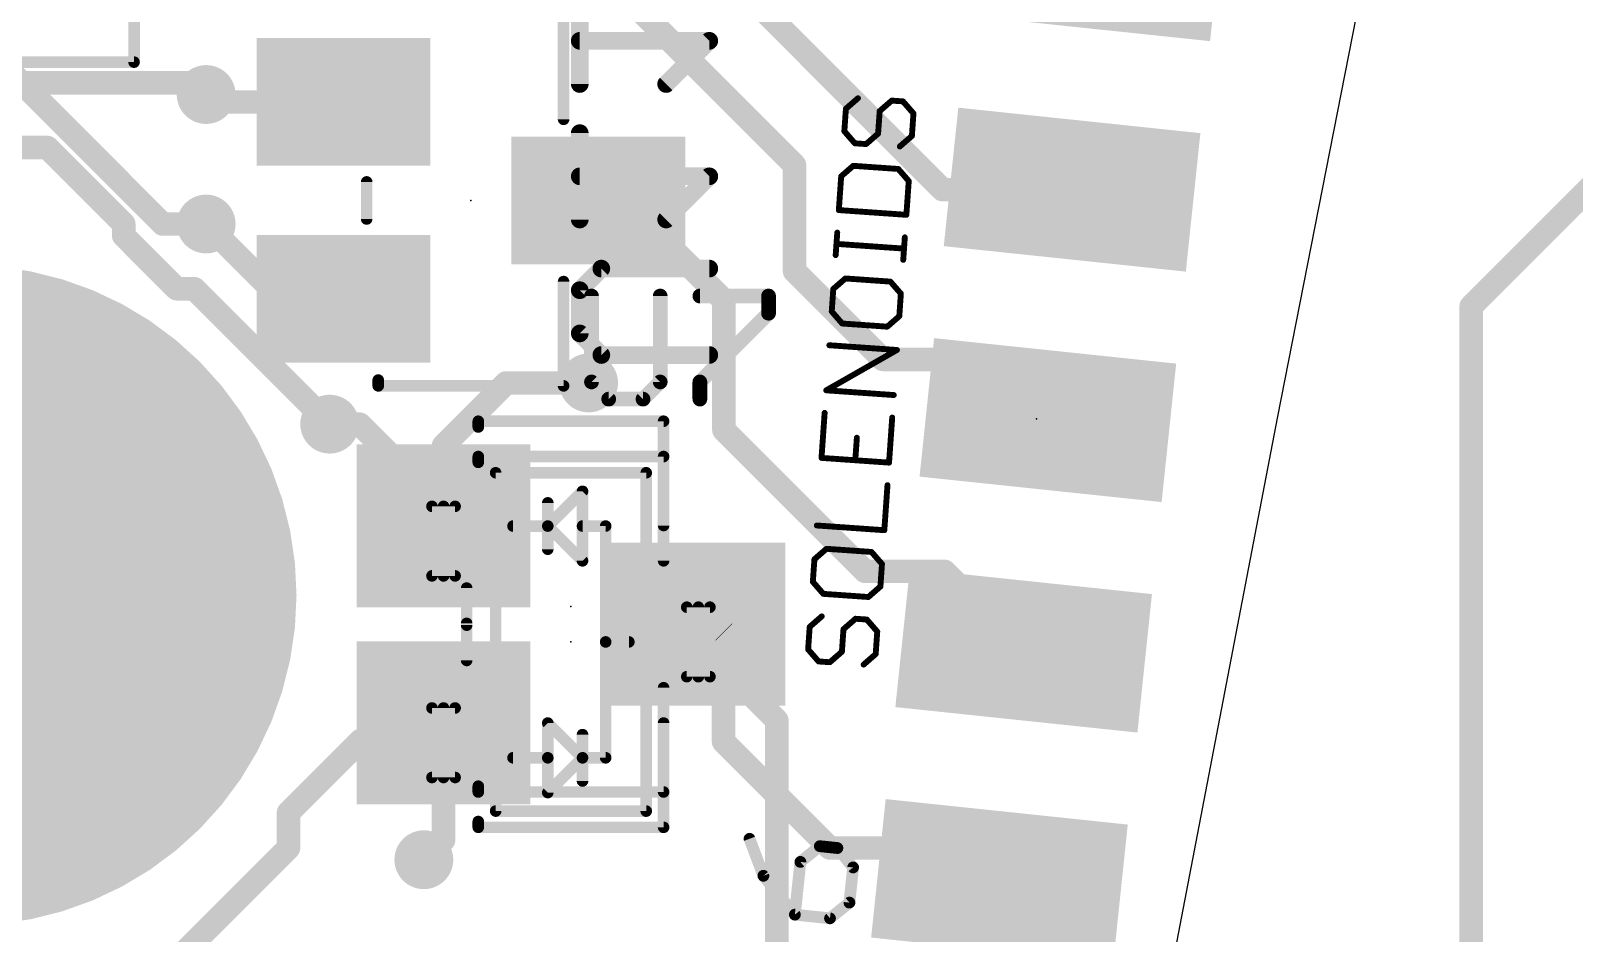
# Model space of a CAD drawing. Extents: x -0.2 to 82.8, y -0.2 to 76.
# Drawn here: x 57.52 to 70.84, y 29.08 to 36.87 of the extents above; entities that cross this region are included whole.
import ezdxf

# ---------------------------------------------------------------- set-up
doc = ezdxf.new("R2010")
doc.units = 0
for name, color, linetype in [('1', 22, 'CONTINUOUS'), ('16', 175, 'CONTINUOUS'), ('18', 82, 'CONTINUOUS'), ('20', 7, 'CONTINUOUS'), ('21', 253, 'CONTINUOUS'), ('22', 253, 'CONTINUOUS'), ('23', 7, 'CONTINUOUS'), ('24', 7, 'CONTINUOUS'), ('25', 253, 'CONTINUOUS'), ('26', 253, 'CONTINUOUS'), ('29', 253, 'CONTINUOUS'), ('30', 253, 'CONTINUOUS'), ('31', 253, 'CONTINUOUS'), ('32', 253, 'CONTINUOUS'), ('52', 253, 'CONTINUOUS')]:
    doc.layers.add(name, color=color, linetype=linetype)

# ---------------------------------------------------------------- blocks, each defined once
blk = doc.blocks.new('RECT')
blk.add_solid([(-0.5, -0.5), (0.5, -0.5), (-0.5, 0.5), (0.5, 0.5)])
blk = doc.blocks.new('ROUNDV')
at = {"const_width": 0.5}
blk.add_lwpolyline([(0, -0.25, 1), (0, 0.25, 1), (0, -0.25)], format="xyb", dxfattribs=at)

msp = doc.modelspace()

# ---------------------------------------------------------------- linework, layer by layer
at = {"layer": '1', "const_width": 0.2032}
for points in [[(61.7044, 39.1844), (65.3878, 35.501)], [(61.6204, 38.2016), (64.1096, 35.7124)], [(56.5072, 37.3516), (58.6544, 35.2044)], [(59.094, 36.2576), (59.0296, 36.322)], [(60.2156, 36.2576), (59.094, 36.2576)], [(64.1096, 35.7124), (64.1096, 34.798)], [(65.3878, 35.501), (66.5059, 35.501)], [(62.4156, 35.4076), (62.6364, 35.4076)], [(62.6364, 35.4076), (63.5, 34.544)], [(58.6544, 35.2044), (59.0296, 35.2044)], [(59.0296, 35.2044), (59.6764, 34.5576)], [(64.1096, 34.798), (64.8716, 34.036)], [(59.6764, 34.5576), (60.2156, 34.5576)], [(63.5, 34.544), (63.5, 33.4264)], [(64.8716, 34.036), (65.7728, 34.036)], [(65.7728, 34.036), (66.2969, 33.512)], [(60.3544, 33.4772), (60.0964, 33.4772)], [(61.0792, 32.7524), (60.3544, 33.4772)], [(63.5, 33.4264), (64.7192, 32.2072)], [(64.7192, 32.2072), (65.4035, 32.2072)], [(65.4035, 32.2072), (66.0878, 31.5229)], [(63.4969, 31.6847), (63.2792, 31.9024)], [(63.5, 31.6816), (63.4969, 31.6847)], [(63.4969, 31.6847), (63.4969, 30.7371)], [(61.0792, 29.888), (61.0792, 31.0524)], [(63.4969, 30.7371), (64.4144, 29.8196)], [(60.9092, 29.718), (61.0792, 29.888)], [(64.4144, 29.8196), (65.593, 29.8196)], [(65.593, 29.8196), (65.8788, 29.5339)]]:
    msp.add_lwpolyline(points, dxfattribs=at)
at = {"layer": '1', "const_width": 0.1016}
for points in [[(59.0655, 36.3579, 1), (58.9937, 36.2861)], [(59.094, 36.3084, 1), (59.094, 36.2068)], [(59.0581, 36.2217, 1), (59.1299, 36.2935)], [(60.2156, 36.2068, 1), (60.2156, 36.3084)], [(64.1604, 35.7124, 1), (64.0588, 35.7124)], [(64.0737, 35.6765, 1), (64.1455, 35.7483)], [(65.3878, 35.5518, 1), (65.3878, 35.4502)], [(65.3519, 35.4651, 1), (65.4237, 35.5369)], [(66.5059, 35.4502, 1), (66.5059, 35.5518)], [(62.4156, 35.4584, 1), (62.4156, 35.3568)], [(62.6723, 35.4435, 1), (62.6005, 35.3717)], [(62.6364, 35.3568, 1), (62.6364, 35.4584)], [(58.6544, 35.2552, 1), (58.6544, 35.1536)], [(58.6185, 35.1685, 1), (58.6903, 35.2403)], [(59.0655, 35.2403, 1), (58.9937, 35.1685)], [(59.0296, 35.1536, 1), (59.0296, 35.2552)], [(64.1455, 34.8339, 1), (64.0737, 34.7621)], [(64.0588, 34.798, 1), (64.1604, 34.798)], [(59.6764, 34.6084, 1), (59.6764, 34.5068)], [(59.6405, 34.5217, 1), (59.7123, 34.5935)], [(60.2156, 34.5068, 1), (60.2156, 34.6084)], [(63.5508, 34.544, 1), (63.4492, 34.544)], [(63.4641, 34.5081, 1), (63.5359, 34.5799)], [(64.8716, 34.0868, 1), (64.8716, 33.9852)], [(64.8357, 34.0001, 1), (64.9075, 34.0719)], [(65.8088, 34.0719, 1), (65.7369, 34.0001)], [(65.7728, 33.9852, 1), (65.7728, 34.0868)], [(60.0964, 33.528, 1), (60.0964, 33.4264)], [(60.3903, 33.5131, 1), (60.3185, 33.4413)], [(60.3544, 33.4264, 1), (60.3544, 33.528)], [(66.261, 33.476, 1), (66.3328, 33.5479)], [(63.5359, 33.4623, 1), (63.4641, 33.3905)], [(63.4492, 33.4264, 1), (63.5508, 33.4264)], [(61.0433, 32.7165, 1), (61.1151, 32.7883)], [(64.7192, 32.258, 1), (64.7192, 32.1564)], [(64.6833, 32.1713, 1), (64.7551, 32.2431)], [(65.4395, 32.2431, 1), (65.3676, 32.1713)], [(65.4035, 32.1564, 1), (65.4035, 32.258)], [(63.3151, 31.9383, 1), (63.2433, 31.8665)], [(63.5328, 31.7206, 1), (63.461, 31.6488)], [(63.5477, 31.6847, 1), (63.4461, 31.6847)], [(63.461, 31.6488, 1), (63.5328, 31.7206)], [(63.4641, 31.6457, 1), (63.5359, 31.7175)], [(66.0519, 31.487, 1), (66.1237, 31.5588)], [(61.13, 31.0524, 1), (61.0284, 31.0524)], [(63.5328, 30.773, 1), (63.461, 30.7012)], [(63.4461, 30.7371, 1), (63.5477, 30.7371)], [(61.1151, 29.8521, 1), (61.0433, 29.9239)], [(61.0284, 29.888, 1), (61.13, 29.888)], [(64.4144, 29.8704, 1), (64.4144, 29.7688)], [(64.3785, 29.7837, 1), (64.4503, 29.8555)], [(65.629, 29.8555, 1), (65.5571, 29.7837)], [(65.593, 29.7688, 1), (65.593, 29.8704)], [(60.8733, 29.7539, 1), (60.9451, 29.6821)], [(65.8428, 29.498, 1), (65.9147, 29.5698)]]:
    msp.add_lwpolyline(points, format="xyb", dxfattribs=at)
at = {"layer": '16'}
for p, q in [((70.0532, 42.5704), (68.2752, 33.528)), ((68.2752, 33.528), (66.548, 24.5364))]:
    msp.add_line(p, q, dxfattribs=at)
at = {"layer": '16', "const_width": 0.2032}
for points in [[(69.9516, 34.4932), (72.3392, 36.8808)], [(49.9364, 36.4236), (58.928, 36.4236)], [(58.928, 36.4236), (59.0296, 36.322)], [(49.6824, 35.8648), (57.658, 35.8648)], [(58.3184, 35.2044), (57.658, 35.8648)], [(58.3184, 35.1028), (58.3184, 35.2044)], [(58.3184, 35.1028), (58.7756, 34.6456)], [(58.7756, 34.6456), (58.928, 34.6456)], [(58.928, 34.6456), (60.0964, 33.4772)], [(69.9516, 25.1968), (69.9516, 34.4932)], [(61.0792, 33.2916), (61.6204, 33.8328)], [(61.6204, 33.8328), (62.3316, 33.8328)], [(61.0792, 32.4476), (61.0792, 33.2916)], [(63.9572, 30.9196), (63.2792, 31.5976)], [(63.9572, 28.194), (63.9572, 30.9196)], [(60.364, 30.7476), (59.7408, 30.1244)], [(61.0792, 30.7476), (60.364, 30.7476)], [(59.7408, 30.1244), (59.7408, 29.8196)], [(59.7408, 29.8196), (58.4708, 28.5496)]]:
    msp.add_lwpolyline(points, dxfattribs=at)
at = {"layer": '16', "const_width": 0.1016}
for points in [[(58.9639, 36.4595, 1), (58.8921, 36.3877)], [(58.928, 36.3728, 1), (58.928, 36.4744)], [(58.9937, 36.2861, 1), (59.0655, 36.3579)], [(57.6939, 35.9007, 1), (57.6221, 35.8289)], [(57.658, 35.814, 1), (57.658, 35.9156)], [(58.3692, 35.2044, 1), (58.2676, 35.2044)], [(58.3543, 35.1387, 1), (58.2825, 35.0669)], [(58.2825, 35.1685, 1), (58.3543, 35.2403)], [(58.2676, 35.1028, 1), (58.3692, 35.1028)], [(58.7756, 34.6964, 1), (58.7756, 34.5948)], [(58.7397, 34.6097, 1), (58.8115, 34.6815)], [(58.9639, 34.6815, 1), (58.8921, 34.6097)], [(58.928, 34.5948, 1), (58.928, 34.6964)], [(70.0024, 34.4932, 1), (69.9008, 34.4932)], [(69.9157, 34.5291, 1), (69.9875, 34.4573)], [(61.6204, 33.8836, 1), (61.6204, 33.782)], [(61.6563, 33.7969, 1), (61.5845, 33.8687)], [(62.3316, 33.782, 1), (62.3316, 33.8836)], [(60.0605, 33.4413, 1), (60.1323, 33.5131)], [(61.13, 33.2916, 1), (61.0284, 33.2916)], [(61.0433, 33.3275, 1), (61.1151, 33.2557)], [(61.0284, 32.4476, 1), (61.13, 32.4476)], [(63.3151, 31.6335, 1), (63.2433, 31.5617)], [(64.008, 30.9196, 1), (63.9064, 30.9196)], [(63.9213, 30.8837, 1), (63.9931, 30.9555)], [(60.364, 30.7984, 1), (60.364, 30.6968)], [(60.3999, 30.7117, 1), (60.3281, 30.7835)], [(61.0792, 30.6968, 1), (61.0792, 30.7984)], [(59.7916, 30.1244, 1), (59.69, 30.1244)], [(59.7049, 30.1603, 1), (59.7767, 30.0885)], [(59.69, 29.8196, 1), (59.7916, 29.8196)], [(59.7767, 29.7837, 1), (59.7049, 29.8555)]]:
    msp.add_lwpolyline(points, format="xyb", dxfattribs=at)
at = {"layer": '20', "const_width": 2.85}
msp.add_lwpolyline([(56.96, 30.575, 1), (56.96, 33.425, 1), (56.96, 30.575)], format="xyb", dxfattribs=at)
at = {"layer": '21'}
for points, const_width in [([(58.4072, 37.5016), (58.4072, 36.6016)], 0.1), ([(62.1156, 37.0076), (62.1156, 36.1076)], 0.1), ([(58.4072, 36.6016), (56.8072, 36.6016)], 0.1), ([(64.6573, 36.2898), (64.5533, 36.1994)], 0.0508), ([(64.8449, 36.179), (64.9489, 36.2694)], 0.0508), ([(64.9489, 36.2694), (65.0461, 36.2627)], 0.0508), ([(65.0461, 36.2627), (65.1365, 36.1586)], 0.0508), ([(64.5533, 36.1994), (64.5397, 36.005)], 0.0508), ([(64.8313, 35.9846), (64.8449, 36.179)], 0.0508), ([(65.1365, 36.1586), (65.123, 35.9642)], 0.0508), ([(64.5397, 36.005), (64.6301, 35.901)], 0.0508), ([(64.7273, 35.8942), (64.8313, 35.9846)], 0.0508), ([(65.123, 35.9642), (65.0189, 35.8738)], 0.0508), ([(64.6301, 35.901), (64.7273, 35.8942)], 0.0508), ([(64.6165, 35.7066), (64.5125, 35.6162)], 0.0508), ([(65.0054, 35.6794), (64.6165, 35.7066)], 0.0508), ([(60.4156, 35.2476), (60.4156, 35.5676)], 0.1), ([(64.5125, 35.6162), (64.4921, 35.3245)], 0.0508), ([(65.0958, 35.5754), (65.0054, 35.6794)], 0.0508), ([(65.0754, 35.2837), (65.0958, 35.5754)], 0.0508), ([(64.4921, 35.3245), (65.0754, 35.2837)], 0.0508), ([(64.4649, 34.9357), (64.4785, 35.1301)], 0.0508), ([(65.055, 34.9921), (64.4717, 35.0329)], 0.0508), ([(65.0482, 34.8949), (65.0618, 35.0893)], 0.0508), ([(62.1156, 34.7076), (62.1156, 33.8076)], 0.1), ([(64.4445, 34.644), (64.4309, 34.4496)], 0.0508), ([(64.5485, 34.7345), (64.4445, 34.644)], 0.0508), ([(64.9374, 34.7073), (64.5485, 34.7345)], 0.0508), ([(65.0278, 34.6033), (64.9374, 34.7073)], 0.0508), ([(65.0142, 34.4088), (65.0278, 34.6033)], 0.0508), ([(64.4309, 34.4496), (64.5213, 34.3456)], 0.0508), ([(64.9102, 34.3184), (65.0142, 34.4088)], 0.0508), ([(64.5213, 34.3456), (64.9102, 34.3184)], 0.0508), ([(64.3833, 33.7691), (64.9938, 34.1172)], 0.0508), ([(64.9938, 34.1172), (64.4105, 34.158)], 0.0508), ([(60.5156, 33.8076), (60.5156, 33.8576)], 0.1), ([(62.1156, 33.8076), (60.5156, 33.8076)], 0.1), ([(64.9666, 33.7283), (64.3833, 33.7691)], 0.0508), ([(64.3697, 33.5747), (64.3426, 33.1859)], 0.0508), ([(61.3792, 33.4524), (61.3792, 33.5024)], 0.1), ([(61.3792, 33.5024), (62.9792, 33.5024)], 0.1), ([(62.9792, 33.5024), (62.9792, 32.6024)], 0.1), ([(64.9258, 33.1451), (64.953, 33.5339)], 0.0508), ([(64.6342, 33.1655), (64.6478, 33.3599)], 0.0508), ([(64.3426, 33.1859), (64.9258, 33.1451)], 0.0508), ([(64.885, 32.5618), (64.9122, 32.9506)], 0.0508), ([(64.3018, 32.6026), (64.885, 32.5618)], 0.0508), ([(64.3854, 32.4014), (64.2814, 32.3109)], 0.0508), ([(64.7742, 32.3742), (64.3854, 32.4014)], 0.0508), ([(64.8647, 32.2702), (64.7742, 32.3742)], 0.0508), ([(64.2814, 32.3109), (64.2678, 32.1165)], 0.0508), ([(64.8511, 32.0757), (64.8647, 32.2702)], 0.0508), ([(61.2792, 31.7424), (61.2792, 32.0624)], 0.1), ([(64.2678, 32.1165), (64.3582, 32.0125)], 0.0508), ([(64.3582, 32.0125), (64.7471, 31.9853)], 0.0508), ([(64.7471, 31.9853), (64.8511, 32.0757)], 0.0508), ([(64.2406, 31.7277), (64.227, 31.5333)], 0.0508), ([(64.3446, 31.8181), (64.2406, 31.7277)], 0.0508), ([(64.5186, 31.5129), (64.5322, 31.7073)], 0.0508), ([(64.5322, 31.7073), (64.6362, 31.7977)], 0.0508), ([(64.6362, 31.7977), (64.7335, 31.7909)], 0.0508), ([(64.7335, 31.7909), (64.8239, 31.6869)], 0.0508), ([(64.8239, 31.6869), (64.8103, 31.4925)], 0.0508), ([(64.227, 31.5333), (64.3174, 31.4292)], 0.0508), ([(64.3174, 31.4292), (64.4146, 31.4224)], 0.0508), ([(64.4146, 31.4224), (64.5186, 31.5129)], 0.0508), ([(64.8103, 31.4925), (64.7063, 31.4021)], 0.0508), ([(62.9792, 31.2024), (62.9792, 30.3024)], 0.1), ([(61.3792, 30.3024), (61.3792, 30.3524)], 0.1), ([(62.9792, 30.3024), (61.3792, 30.3024)], 0.1)]:
    msp.add_lwpolyline(points, dxfattribs=dict(at, const_width=const_width))
for points, const_width in [([(58.4072, 36.5766, 1), (58.4072, 36.6266)], 0.05), ([(58.3822, 36.6016, 1), (58.4322, 36.6016)], 0.05), ([(64.6656, 36.2803, 1), (64.649, 36.2994)], 0.0254), ([(64.9498, 36.2821, 1), (64.948, 36.2568)], 0.0254), ([(64.9573, 36.2599, 1), (64.9406, 36.279)], 0.0254), ([(65.0557, 36.271, 1), (65.0366, 36.2543)], 0.0254), ([(65.0453, 36.25, 1), (65.047, 36.2753)], 0.0254), ([(62.0906, 36.1076, 1), (62.1406, 36.1076)], 0.05), ([(64.5449, 36.209, 1), (64.5616, 36.1898)], 0.0254), ([(64.5659, 36.1985, 1), (64.5406, 36.2003)], 0.0254), ([(64.8576, 36.1781, 1), (64.8322, 36.1799)], 0.0254), ([(64.8366, 36.1886, 1), (64.8532, 36.1694)], 0.0254), ([(65.1492, 36.1578, 1), (65.1239, 36.1595)], 0.0254), ([(65.127, 36.1503, 1), (65.1461, 36.167)], 0.0254), ([(64.5493, 36.0133, 1), (64.5301, 35.9967)], 0.0254), ([(64.527, 36.0059, 1), (64.5524, 36.0041)], 0.0254), ([(64.8187, 35.9855, 1), (64.844, 35.9837)], 0.0254), ([(64.8397, 35.975, 1), (64.823, 35.9942)], 0.0254), ([(65.1103, 35.9651, 1), (65.1356, 35.9633)], 0.0254), ([(65.1313, 35.9546, 1), (65.1146, 35.9738)], 0.0254), ([(64.631, 35.9137, 1), (64.6292, 35.8883)], 0.0254), ([(64.6205, 35.8927, 1), (64.6397, 35.9093)], 0.0254), ([(64.719, 35.9038, 1), (64.7356, 35.8846)], 0.0254), ([(64.7264, 35.8815, 1), (64.7282, 35.9069)], 0.0254), ([(65.0106, 35.8834, 1), (65.0273, 35.8642)], 0.0254), ([(64.6174, 35.7192, 1), (64.6156, 35.6939)], 0.0254), ([(64.6248, 35.697, 1), (64.6082, 35.7162)], 0.0254), ([(60.4406, 35.5676, 1), (60.3906, 35.5676)], 0.05), ([(64.5252, 35.6153, 1), (64.4998, 35.617)], 0.0254), ([(64.5042, 35.6257, 1), (64.5208, 35.6066)], 0.0254), ([(65.0149, 35.6877, 1), (64.9958, 35.671)], 0.0254), ([(65.0045, 35.6667, 1), (65.0062, 35.692)], 0.0254), ([(65.1084, 35.5745, 1), (65.0831, 35.5763)], 0.0254), ([(65.0862, 35.567, 1), (65.1054, 35.5837)], 0.0254), ([(64.493, 35.3372, 1), (64.4912, 35.3118)], 0.0254), ([(64.4794, 35.3254, 1), (64.5048, 35.3236)], 0.0254), ([(60.3906, 35.2476, 1), (60.4406, 35.2476)], 0.05), ([(65.0627, 35.2846, 1), (65.088, 35.2828)], 0.0254), ([(65.0745, 35.2711, 1), (65.0763, 35.2964)], 0.0254), ([(64.4726, 35.0456, 1), (64.4708, 35.0202)], 0.0254), ([(64.4912, 35.1292, 1), (64.4658, 35.131)], 0.0254), ([(65.0744, 35.0884, 1), (65.0491, 35.0902)], 0.0254), ([(64.4522, 34.9366, 1), (64.4776, 34.9348)], 0.0254), ([(65.0541, 34.9794, 1), (65.0559, 35.0048)], 0.0254), ([(65.0355, 34.8958, 1), (65.0609, 34.894)], 0.0254), ([(62.1406, 34.7076, 1), (62.0906, 34.7076)], 0.05), ([(64.4572, 34.6431, 1), (64.4318, 34.6449)], 0.0254), ([(64.4362, 34.6536, 1), (64.4529, 34.6344)], 0.0254), ([(64.5494, 34.7471, 1), (64.5476, 34.7218)], 0.0254), ([(64.5569, 34.7249, 1), (64.5402, 34.744)], 0.0254), ([(64.947, 34.7156, 1), (64.9278, 34.6989)], 0.0254), ([(64.9365, 34.6946, 1), (64.9383, 34.7199)], 0.0254), ([(65.0405, 34.6024, 1), (65.0151, 34.6041)], 0.0254), ([(65.0182, 34.5949, 1), (65.0374, 34.6116)], 0.0254), ([(64.4405, 34.4579, 1), (64.4213, 34.4413)], 0.0254), ([(64.4183, 34.4505, 1), (64.4436, 34.4487)], 0.0254), ([(65.0015, 34.4097, 1), (65.0269, 34.4079)], 0.0254), ([(65.0225, 34.3992, 1), (65.0059, 34.4184)], 0.0254), ([(64.5222, 34.3583, 1), (64.5205, 34.3329)], 0.0254), ([(64.5118, 34.3373, 1), (64.5309, 34.3539)], 0.0254), ([(64.9019, 34.328, 1), (64.9185, 34.3088)], 0.0254), ([(64.9093, 34.3057, 1), (64.9111, 34.3311)], 0.0254), ([(64.4114, 34.1706, 1), (64.4096, 34.1453)], 0.0254), ([(65.0001, 34.1062, 1), (64.9875, 34.1282)], 0.0254), ([(64.9929, 34.1045, 1), (64.9947, 34.1299)], 0.0254), ([(60.5406, 33.8576, 1), (60.4906, 33.8576)], 0.05), ([(60.5156, 33.8326, 1), (60.5156, 33.7826)], 0.05), ([(62.1156, 33.7826, 1), (62.1156, 33.8326)], 0.05), ([(60.4906, 33.8076, 1), (60.5406, 33.8076)], 0.05), ([(62.0906, 33.8076, 1), (62.1406, 33.8076)], 0.05), ([(64.3842, 33.7818, 1), (64.3825, 33.7565)], 0.0254), ([(64.3771, 33.7802, 1), (64.3896, 33.7581)], 0.0254), ([(64.9657, 33.7157, 1), (64.9675, 33.741)], 0.0254), ([(64.3824, 33.5738, 1), (64.3571, 33.5756)], 0.0254), ([(61.4042, 33.5024, 1), (61.3542, 33.5024)], 0.05), ([(61.3792, 33.5274, 1), (61.3792, 33.4774)], 0.05), ([(61.3542, 33.4524, 1), (61.4042, 33.4524)], 0.05), ([(63.0042, 33.5024, 1), (62.9542, 33.5024)], 0.05), ([(62.9792, 33.4774, 1), (62.9792, 33.5274)], 0.05), ([(64.9657, 33.533, 1), (64.9404, 33.5348)], 0.0254), ([(64.6605, 33.359, 1), (64.6351, 33.3608)], 0.0254), ([(64.3434, 33.1985, 1), (64.3417, 33.1732)], 0.0254), ([(64.3299, 33.1867, 1), (64.3552, 33.185)], 0.0254), ([(64.6215, 33.1663, 1), (64.6469, 33.1646)], 0.0254), ([(64.9132, 33.146, 1), (64.9385, 33.1442)], 0.0254), ([(64.9249, 33.1324, 1), (64.9267, 33.1577)], 0.0254), ([(64.9249, 32.9498, 1), (64.8996, 32.9515)], 0.0254), ([(62.9542, 32.6024, 1), (63.0042, 32.6024)], 0.05), ([(64.3027, 32.6153, 1), (64.3009, 32.5899)], 0.0254), ([(64.8724, 32.5627, 1), (64.8977, 32.5609)], 0.0254), ([(64.8842, 32.5491, 1), (64.8859, 32.5745)], 0.0254), ([(64.3863, 32.414, 1), (64.3845, 32.3887)], 0.0254), ([(64.3937, 32.3918, 1), (64.3771, 32.4109)], 0.0254), ([(64.7838, 32.3825, 1), (64.7647, 32.3658)], 0.0254), ([(64.7734, 32.3615, 1), (64.7751, 32.3868)], 0.0254), ([(64.2941, 32.3101, 1), (64.2687, 32.3118)], 0.0254), ([(64.273, 32.3205, 1), (64.2897, 32.3014)], 0.0254), ([(64.8773, 32.2693, 1), (64.852, 32.271)], 0.0254), ([(64.8551, 32.2618, 1), (64.8742, 32.2785)], 0.0254), ([(61.3042, 32.0624, 1), (61.2542, 32.0624)], 0.05), ([(64.2774, 32.1249, 1), (64.2582, 32.1082)], 0.0254), ([(64.2551, 32.1174, 1), (64.2805, 32.1156)], 0.0254), ([(64.3591, 32.0252, 1), (64.3573, 31.9998)], 0.0254), ([(64.3486, 32.0042, 1), (64.3678, 32.0208)], 0.0254), ([(64.7387, 31.9949, 1), (64.7554, 31.9757)], 0.0254), ([(64.7462, 31.9727, 1), (64.7479, 31.998)], 0.0254), ([(64.8384, 32.0766, 1), (64.8637, 32.0749)], 0.0254), ([(64.8594, 32.0662, 1), (64.8427, 32.0853)], 0.0254), ([(61.2542, 31.7424, 1), (61.3042, 31.7424)], 0.05), ([(64.2533, 31.7268, 1), (64.2279, 31.7286)], 0.0254), ([(64.2323, 31.7373, 1), (64.2489, 31.7181)], 0.0254), ([(64.3529, 31.8085, 1), (64.3363, 31.8277)], 0.0254), ([(64.5239, 31.7169, 1), (64.5406, 31.6977)], 0.0254), ([(64.5449, 31.7064, 1), (64.5196, 31.7082)], 0.0254), ([(64.6371, 31.8104, 1), (64.6354, 31.785)], 0.0254), ([(64.6446, 31.7881, 1), (64.6279, 31.8073)], 0.0254), ([(64.743, 31.7992, 1), (64.7239, 31.7826)], 0.0254), ([(64.7326, 31.7782, 1), (64.7343, 31.8036)], 0.0254), ([(64.8365, 31.686, 1), (64.8112, 31.6878)], 0.0254), ([(64.8143, 31.6786, 1), (64.8335, 31.6952)], 0.0254), ([(64.2366, 31.5416, 1), (64.2174, 31.5249)], 0.0254), ([(64.2143, 31.5341, 1), (64.2397, 31.5324)], 0.0254), ([(64.3183, 31.4419, 1), (64.3165, 31.4166)], 0.0254), ([(64.3078, 31.4209, 1), (64.327, 31.4376)], 0.0254), ([(64.4137, 31.4098, 1), (64.4155, 31.4351)], 0.0254), ([(64.506, 31.5137, 1), (64.5313, 31.512)], 0.0254), ([(64.527, 31.5033, 1), (64.5103, 31.5224)], 0.0254), ([(64.7976, 31.4934, 1), (64.8229, 31.4916)], 0.0254), ([(64.8186, 31.4829, 1), (64.8019, 31.5021)], 0.0254), ([(64.4063, 31.432, 1), (64.423, 31.4129)], 0.0254), ([(64.6979, 31.4116, 1), (64.7146, 31.3925)], 0.0254), ([(63.0042, 31.2024, 1), (62.9542, 31.2024)], 0.05), ([(61.4042, 30.3524, 1), (61.3542, 30.3524)], 0.05), ([(61.3792, 30.3274, 1), (61.3792, 30.2774)], 0.05), ([(61.3542, 30.3024, 1), (61.4042, 30.3024)], 0.05), ([(62.9542, 30.3024, 1), (63.0042, 30.3024)], 0.05), ([(62.9792, 30.2774, 1), (62.9792, 30.3274)], 0.05)]:
    msp.add_lwpolyline(points, format="xyb", dxfattribs=dict(at, const_width=const_width))
at = {"layer": '22', "const_width": 0.1}
for points in [[(62.9792, 33.1976), (61.3792, 33.1976)], [(61.3792, 33.1976), (61.3792, 33.1476)], [(62.9792, 32.2976), (62.9792, 33.1976)], [(61.2792, 31.7576), (61.2792, 31.4376)], [(62.9792, 29.9976), (62.9792, 30.8976)], [(61.3792, 30.0476), (61.3792, 29.9976)], [(61.3792, 29.9976), (62.9792, 29.9976)]]:
    msp.add_lwpolyline(points, dxfattribs=at)
at = {"layer": '22', "const_width": 0.05}
for points in [[(61.3792, 33.2226, 1), (61.3792, 33.1726)], [(61.4042, 33.1976, 1), (61.3542, 33.1976)], [(63.0042, 33.1976, 1), (62.9542, 33.1976)], [(62.9792, 33.1726, 1), (62.9792, 33.2226)], [(61.3542, 33.1476, 1), (61.4042, 33.1476)], [(62.9542, 32.2976, 1), (63.0042, 32.2976)], [(61.3042, 31.7576, 1), (61.2542, 31.7576)], [(61.2542, 31.4376, 1), (61.3042, 31.4376)], [(63.0042, 30.8976, 1), (62.9542, 30.8976)], [(61.4042, 30.0476, 1), (61.3542, 30.0476)], [(61.3792, 30.0226, 1), (61.3792, 29.9726)], [(61.3542, 29.9976, 1), (61.4042, 29.9976)], [(62.9542, 29.9976, 1), (63.0042, 29.9976)], [(62.9792, 29.9726, 1), (62.9792, 30.0226)]]:
    msp.add_lwpolyline(points, format="xyb", dxfattribs=at)
at = {"layer": '23'}
for p in [(61.3156, 35.4076), (66.1974, 33.5224), (62.1792, 31.9024)]:
    msp.add_point(p, dxfattribs=at)
at = {"layer": '24'}
msp.add_point((62.1792, 31.5976), dxfattribs=at)
at = {"layer": '25'}
for points, const_width in [([(62.3567, 34.5829), (62.3567, 33.8414)], 0.127), ([(62.9499, 33.8414), (62.9499, 34.5829)], 0.127), ([(63.2922, 34.5829), (63.8854, 34.5829)], 0.127), ([(63.8854, 34.5829), (63.8854, 34.4346)], 0.127), ([(63.8854, 34.4346), (63.2922, 33.8414)], 0.127), ([(62.3567, 33.8414), (62.505, 33.6931)], 0.127), ([(62.8016, 33.6931), (62.9499, 33.8414)], 0.127), ([(63.2922, 33.8414), (63.2922, 33.6931)], 0.127), ([(62.505, 33.6931), (62.8016, 33.6931)], 0.127), ([(63.7212, 29.8986), (63.841, 29.5793)], 0.1016), ([(64.3279, 29.8348), (64.1603, 29.6991)], 0.1016), ([(64.4796, 29.8189), (64.3279, 29.8348)], 0.1016), ([(64.6154, 29.6512), (64.4796, 29.8189)], 0.1016), ([(64.1603, 29.6991), (64.1125, 29.244)], 0.1016), ([(63.841, 29.5793), (64.1125, 29.244)], 0.1016), ([(64.5835, 29.3479), (64.6154, 29.6512)], 0.1016), ([(64.4159, 29.2121), (64.5835, 29.3479)], 0.1016), ([(64.1125, 29.244), (64.4159, 29.2121)], 0.1016)]:
    msp.add_lwpolyline(points, dxfattribs=dict(at, const_width=const_width))
for points, const_width in [([(62.3885, 34.5829, 1), (62.325, 34.5829)], 0.0635), ([(62.9816, 34.5829, 1), (62.9181, 34.5829)], 0.0635), ([(63.2922, 34.6146, 1), (63.2922, 34.5511)], 0.0635), ([(63.9171, 34.5829, 1), (63.8536, 34.5829)], 0.0635), ([(63.8854, 34.5511, 1), (63.8854, 34.6146)], 0.0635), ([(63.8536, 34.4346, 1), (63.9171, 34.4346)], 0.0635), ([(63.9078, 34.4121, 1), (63.8629, 34.457)], 0.0635), ([(62.3792, 33.8638, 1), (62.3342, 33.8189)], 0.0635), ([(62.325, 33.8414, 1), (62.3885, 33.8414)], 0.0635), ([(62.9181, 33.8414, 1), (62.9816, 33.8414)], 0.0635), ([(62.9723, 33.8189, 1), (62.9274, 33.8638)], 0.0635), ([(63.324, 33.8414, 1), (63.2605, 33.8414)], 0.0635), ([(63.2698, 33.8638, 1), (63.3147, 33.8189)], 0.0635), ([(62.505, 33.7249, 1), (62.505, 33.6613)], 0.0635), ([(62.4825, 33.6706, 1), (62.5274, 33.7156)], 0.0635), ([(62.7791, 33.7156, 1), (62.824, 33.6706)], 0.0635), ([(62.8016, 33.6613, 1), (62.8016, 33.7249)], 0.0635), ([(63.2605, 33.6931, 1), (63.324, 33.6931)], 0.0635), ([(63.7449, 29.9075, 1), (63.6974, 29.8897)], 0.0508), ([(64.3306, 29.8601, 1), (64.3253, 29.8096)], 0.0508), ([(64.3439, 29.8151, 1), (64.3119, 29.8546)], 0.0508), ([(64.4994, 29.8349, 1), (64.4599, 29.8029)], 0.0508), ([(64.477, 29.7936, 1), (64.4823, 29.8441)], 0.0508), ([(64.1443, 29.7188, 1), (64.1763, 29.6793)], 0.0508), ([(64.1856, 29.6964, 1), (64.135, 29.7017)], 0.0508), ([(63.8607, 29.5953, 1), (63.8212, 29.5633)], 0.0508), ([(63.8172, 29.5703, 1), (63.8647, 29.5882)], 0.0508), ([(64.6406, 29.6486, 1), (64.5901, 29.6539)], 0.0508), ([(64.5956, 29.6353, 1), (64.6351, 29.6672)], 0.0508), ([(64.5582, 29.3505, 1), (64.6087, 29.3452)], 0.0508), ([(64.5995, 29.3281, 1), (64.5675, 29.3676)], 0.0508), ([(64.1151, 29.2693, 1), (64.1098, 29.2187)], 0.0508), ([(64.0872, 29.2466, 1), (64.1377, 29.2413)], 0.0508), ([(64.0927, 29.228, 1), (64.1322, 29.26)], 0.0508), ([(64.3999, 29.2318, 1), (64.4318, 29.1924)], 0.0508), ([(64.4132, 29.1868, 1), (64.4185, 29.2374)], 0.0508)]:
    msp.add_lwpolyline(points, format="xyb", dxfattribs=dict(at, const_width=const_width))
at = {"layer": '26', "const_width": 0.1524}
for points in [[(62.2554, 36.4126), (62.2554, 37.1583)], [(63.374, 36.7854), (62.2554, 36.7854)], [(63.0011, 36.4126), (63.374, 36.7854)], [(62.2554, 35.2432), (62.2554, 35.9889)], [(63.374, 35.616), (62.2554, 35.616)], [(63.0011, 35.2432), (63.374, 35.616)], [(62.2554, 34.6331), (62.4418, 34.8195)], [(62.4418, 34.8195), (63.374, 34.8195)], [(62.2554, 34.2602), (62.2554, 34.6331)], [(62.4418, 34.0738), (62.2554, 34.2602)], [(63.374, 34.0738), (62.4418, 34.0738)]]:
    msp.add_lwpolyline(points, dxfattribs=at)
at = {"layer": '26', "const_width": 0.0762}
for points in [[(62.2554, 36.8235, 1), (62.2554, 36.7473)], [(63.4009, 36.7585, 1), (63.347, 36.8124)], [(63.374, 36.7473, 1), (63.374, 36.8235)], [(62.2173, 36.4126, 1), (62.2935, 36.4126)], [(62.9742, 36.4395, 1), (63.028, 36.3857)], [(62.2935, 35.9889, 1), (62.2173, 35.9889)], [(62.2554, 35.6541, 1), (62.2554, 35.5779)], [(63.4009, 35.5891, 1), (63.347, 35.643)], [(63.374, 35.5779, 1), (63.374, 35.6541)], [(62.2173, 35.2432, 1), (62.2935, 35.2432)], [(62.9742, 35.2701, 1), (63.028, 35.2163)], [(62.4418, 34.8576, 1), (62.4418, 34.7814)], [(62.4688, 34.7926, 1), (62.4149, 34.8464)], [(63.374, 34.7814, 1), (63.374, 34.8576)], [(62.2935, 34.6331, 1), (62.2173, 34.6331)], [(62.2285, 34.66, 1), (62.2823, 34.6061)], [(62.2823, 34.2872, 1), (62.2285, 34.2333)], [(62.2173, 34.2602, 1), (62.2935, 34.2602)], [(62.4418, 34.1119, 1), (62.4418, 34.0357)], [(62.4149, 34.0469, 1), (62.4688, 34.1007)], [(63.374, 34.0357, 1), (63.374, 34.1119)]]:
    msp.add_lwpolyline(points, format="xyb", dxfattribs=at)
at = {"layer": '52', "const_width": 0.1}
for points in [[(62.8292, 33.0576), (61.5292, 33.0576)], [(61.5292, 33.0576), (61.5292, 30.1376)], [(62.8292, 30.1376), (62.8292, 33.0576)], [(62.2792, 32.8976), (61.9792, 32.5976)], [(62.2792, 32.2976), (62.2792, 32.8976)], [(61.1792, 32.7676), (60.9792, 32.7676)], [(60.9792, 32.7676), (60.9792, 32.1676)], [(60.9792, 32.1676), (60.9792, 32.7676)], [(61.0792, 32.1676), (61.0792, 32.7676)], [(61.1792, 32.1676), (61.1792, 32.7676)], [(61.9792, 32.3976), (61.9792, 32.7976)], [(61.9792, 32.5976), (61.6792, 32.5976)], [(61.9792, 32.5976), (62.2792, 32.2976)], [(62.4792, 32.5976), (62.2792, 32.5976)], [(62.4792, 31.5976), (62.4792, 32.5976)], [(60.9792, 32.1676), (61.1792, 32.1676)], [(63.3792, 31.8976), (63.1792, 31.8976)], [(63.1792, 31.8976), (63.1792, 31.2976)], [(63.1792, 31.2976), (63.1792, 31.8976)], [(63.2792, 31.2976), (63.2792, 31.8976)], [(63.3792, 31.2976), (63.3792, 31.8976)], [(62.4792, 30.5976), (62.4792, 31.5976)], [(62.4792, 31.5976), (62.6792, 31.5976)], [(63.1792, 31.2976), (63.3792, 31.2976)], [(61.1792, 31.0276), (60.9792, 31.0276)], [(60.9792, 31.0276), (60.9792, 30.4276)], [(60.9792, 30.4276), (60.9792, 31.0276)], [(61.0792, 30.4276), (61.0792, 31.0276)], [(61.1792, 30.4276), (61.1792, 31.0276)], [(61.9792, 30.5976), (61.9792, 30.8976)], [(61.9792, 30.8976), (62.2792, 30.5976)], [(62.2792, 30.3976), (62.2792, 30.7976)], [(61.9792, 30.5976), (61.6792, 30.5976)], [(61.9792, 30.2976), (61.9792, 30.5976)], [(62.2792, 30.5976), (61.9792, 30.2976)], [(62.2792, 30.5976), (62.4792, 30.5976)], [(60.9792, 30.4276), (61.1792, 30.4276)], [(61.5292, 30.1376), (62.8292, 30.1376)]]:
    msp.add_lwpolyline(points, dxfattribs=at)
at = {"layer": '52', "const_width": 0.05}
for points in [[(61.5292, 33.0826, 1), (61.5292, 33.0326)], [(61.5542, 33.0576, 1), (61.5042, 33.0576)], [(62.8542, 33.0576, 1), (62.8042, 33.0576)], [(62.8292, 33.0326, 1), (62.8292, 33.0826)], [(62.3042, 32.8976, 1), (62.2542, 32.8976)], [(62.2969, 32.8799, 1), (62.2615, 32.9153)], [(60.9792, 32.7926, 1), (60.9792, 32.7426)], [(61.0042, 32.7676, 1), (60.9542, 32.7676)], [(61.0042, 32.7676, 1), (60.9542, 32.7676)], [(61.1042, 32.7676, 1), (61.0542, 32.7676)], [(61.2042, 32.7676, 1), (61.1542, 32.7676)], [(61.1792, 32.7426, 1), (61.1792, 32.7926)], [(62.0042, 32.7976, 1), (61.9542, 32.7976)], [(61.6792, 32.6226, 1), (61.6792, 32.5726)], [(61.9969, 32.6153, 1), (61.9615, 32.5799)], [(61.9792, 32.5726, 1), (61.9792, 32.6226)], [(62.2792, 32.6226, 1), (62.2792, 32.5726)], [(62.5042, 32.5976, 1), (62.4542, 32.5976)], [(62.4792, 32.5726, 1), (62.4792, 32.6226)], [(61.9615, 32.6153, 1), (61.9969, 32.5799)], [(61.9542, 32.3976, 1), (62.0042, 32.3976)], [(62.2542, 32.2976, 1), (62.3042, 32.2976)], [(62.2615, 32.2799, 1), (62.2969, 32.3153)], [(60.9792, 32.1926, 1), (60.9792, 32.1426)], [(60.9542, 32.1676, 1), (61.0042, 32.1676)], [(60.9542, 32.1676, 1), (61.0042, 32.1676)], [(61.0542, 32.1676, 1), (61.1042, 32.1676)], [(61.1542, 32.1676, 1), (61.2042, 32.1676)], [(61.1792, 32.1426, 1), (61.1792, 32.1926)], [(63.1792, 31.9226, 1), (63.1792, 31.8726)], [(63.2042, 31.8976, 1), (63.1542, 31.8976)], [(63.2042, 31.8976, 1), (63.1542, 31.8976)], [(63.3042, 31.8976, 1), (63.2542, 31.8976)], [(63.4042, 31.8976, 1), (63.3542, 31.8976)], [(63.3792, 31.8726, 1), (63.3792, 31.9226)], [(62.5042, 31.5976, 1), (62.4542, 31.5976)], [(62.4792, 31.6226, 1), (62.4792, 31.5726)], [(62.4542, 31.5976, 1), (62.5042, 31.5976)], [(62.6792, 31.5726, 1), (62.6792, 31.6226)], [(63.1792, 31.3226, 1), (63.1792, 31.2726)], [(63.1542, 31.2976, 1), (63.2042, 31.2976)], [(63.1542, 31.2976, 1), (63.2042, 31.2976)], [(63.2542, 31.2976, 1), (63.3042, 31.2976)], [(63.3542, 31.2976, 1), (63.4042, 31.2976)], [(63.3792, 31.2726, 1), (63.3792, 31.3226)], [(60.9792, 31.0526, 1), (60.9792, 31.0026)], [(61.0042, 31.0276, 1), (60.9542, 31.0276)], [(61.0042, 31.0276, 1), (60.9542, 31.0276)], [(61.1042, 31.0276, 1), (61.0542, 31.0276)], [(61.2042, 31.0276, 1), (61.1542, 31.0276)], [(61.1792, 31.0026, 1), (61.1792, 31.0526)], [(62.0042, 30.8976, 1), (61.9542, 30.8976)], [(61.9969, 30.9153, 1), (61.9615, 30.8799)], [(62.3042, 30.7976, 1), (62.2542, 30.7976)], [(61.6792, 30.6226, 1), (61.6792, 30.5726)], [(62.0042, 30.5976, 1), (61.9542, 30.5976)], [(61.9792, 30.5726, 1), (61.9792, 30.6226)], [(62.2792, 30.6226, 1), (62.2792, 30.5726)], [(62.2969, 30.5799, 1), (62.2615, 30.6153)], [(62.4792, 30.5726, 1), (62.4792, 30.6226)], [(61.9542, 30.5976, 1), (62.0042, 30.5976)], [(62.2615, 30.5799, 1), (62.2969, 30.6153)], [(62.4542, 30.5976, 1), (62.5042, 30.5976)], [(60.9792, 30.4526, 1), (60.9792, 30.4026)], [(60.9542, 30.4276, 1), (61.0042, 30.4276)], [(60.9542, 30.4276, 1), (61.0042, 30.4276)], [(61.0542, 30.4276, 1), (61.1042, 30.4276)], [(61.1542, 30.4276, 1), (61.2042, 30.4276)], [(61.1792, 30.4026, 1), (61.1792, 30.4526)], [(62.2542, 30.3976, 1), (62.3042, 30.3976)], [(61.9615, 30.3153, 1), (61.9969, 30.2799)], [(61.9542, 30.2976, 1), (62.0042, 30.2976)], [(61.5292, 30.1626, 1), (61.5292, 30.1126)], [(61.5042, 30.1376, 1), (61.5542, 30.1376)], [(62.8042, 30.1376, 1), (62.8542, 30.1376)], [(62.8292, 30.1126, 1), (62.8292, 30.1626)]]:
    msp.add_lwpolyline(points, format="xyb", dxfattribs=at)

# ---------------------------------------------------------------- block references
at = {"layer": '1', "xscale": 1.1, "yscale": 2, "rotation": 264}
for p in [(66.715, 37.49), (66.5059, 35.501), (66.2969, 33.512), (66.0878, 31.5229), (65.8788, 29.5339)]:
    msp.add_blockref('RECT', p, dxfattribs=at)
at = {"layer": '1', "yscale": 1.4, "rotation": 270}
for p in [(60.2156, 36.2576), (62.4156, 35.4076), (60.2156, 34.5576), (61.0792, 32.7524), (63.2792, 31.9024), (61.0792, 31.0524)]:
    msp.add_blockref('RECT', p, dxfattribs=at)
at = {"layer": '16', "yscale": 1.4, "rotation": 90}
for p in [(61.0792, 32.4476), (63.2792, 31.5976), (61.0792, 30.7476)]:
    msp.add_blockref('RECT', p, dxfattribs=at)
at = {"layer": '18', "xscale": 0.508, "yscale": 0.508}
for p in [(59.0296, 36.322), (59.0296, 36.322), (59.0296, 36.322), (59.0296, 36.322), (59.0296, 35.2044), (59.0296, 35.2044), (59.0296, 35.2044), (59.0296, 35.2044), (62.3316, 33.8328), (62.3316, 33.8328), (62.3316, 33.8328), (62.3316, 33.8328), (60.0964, 33.4772), (60.0964, 33.4772), (60.0964, 33.4772), (60.0964, 33.4772), (60.9092, 29.718), (60.9092, 29.718), (60.9092, 29.718), (60.9092, 29.718)]:
    msp.add_blockref('ROUNDV', p, dxfattribs=at)
at = {"layer": '29'}
for p, xscale, yscale, rotation in [((66.715, 37.49), 1.2016, 2.1016, 264), ((60.2156, 36.2576), 1.1016, 1.5016, 270), ((66.5059, 35.501), 1.2016, 2.1016, 264), ((62.4156, 35.4076), 1.1016, 1.5016, 270), ((60.2156, 34.5576), 1.1016, 1.5016, 270), ((66.2969, 33.512), 1.2016, 2.1016, 264), ((61.0792, 32.7524), 1.1016, 1.5016, 270), ((63.2792, 31.9024), 1.1016, 1.5016, 270), ((66.0878, 31.5229), 1.2016, 2.1016, 264), ((61.0792, 31.0524), 1.1016, 1.5016, 270), ((65.8788, 29.5339), 1.2016, 2.1016, 264)]:
    msp.add_blockref('RECT', p, dxfattribs=dict(at, xscale=xscale, yscale=yscale, rotation=rotation))
at = {"layer": '30', "xscale": 1.1016, "yscale": 1.5016, "rotation": 90}
for p in [(61.0792, 32.4476), (63.2792, 31.5976), (61.0792, 30.7476)]:
    msp.add_blockref('RECT', p, dxfattribs=at)
at = {"layer": '31', "xscale": 1.1, "yscale": 2, "rotation": 264}
for p in [(66.715, 37.49), (66.5059, 35.501), (66.2969, 33.512), (66.0878, 31.5229), (65.8788, 29.5339)]:
    msp.add_blockref('RECT', p, dxfattribs=at)
at = {"layer": '31', "yscale": 1.4, "rotation": 270}
for p in [(60.2156, 36.2576), (62.4156, 35.4076), (60.2156, 34.5576), (61.0792, 32.7524), (63.2792, 31.9024), (61.0792, 31.0524)]:
    msp.add_blockref('RECT', p, dxfattribs=at)
at = {"layer": '32', "yscale": 1.4, "rotation": 90}
for p in [(61.0792, 32.4476), (63.2792, 31.5976), (61.0792, 30.7476)]:
    msp.add_blockref('RECT', p, dxfattribs=at)

doc.saveas('drawing.dxf')
